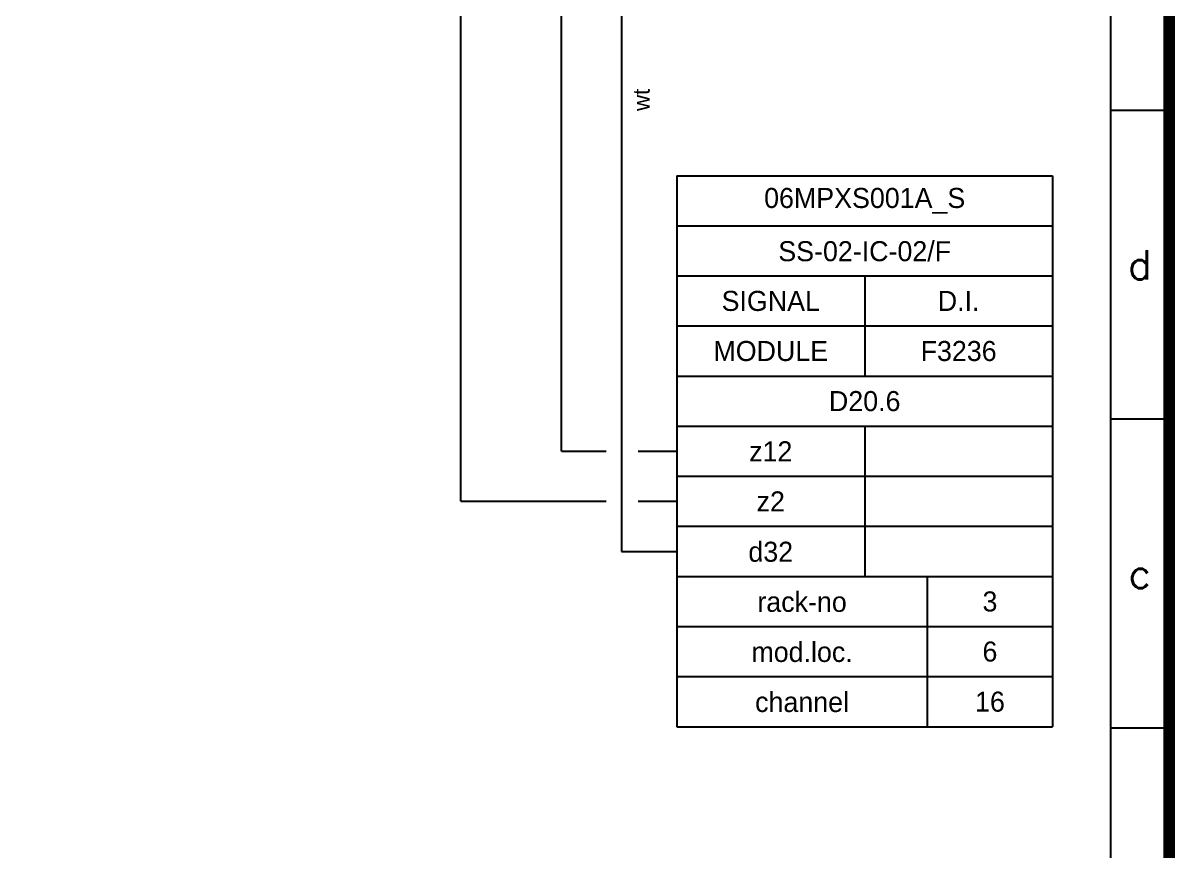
# Model space of a CAD drawing. Extents: x -4 to 378, y 0 to 264.
# Drawn here: x 291.6 to 377.8, y 64.6 to 126.6 of the extents above; entities that cross this region are included whole.
import ezdxf
from ezdxf.enums import TextEntityAlignment as Align

# ---------------------------------------------------------------- set-up
doc = ezdxf.new("R2010")
doc.units = 0
doc.header["$LTSCALE"] = 5
doc.header["$MEASUREMENT"] = 0
doc.linetypes.add('CONTINUA', pattern=[0])
doc.layers.get('0').update_dxf_attribs({"linetype": 'CONTINUA'})
doc.styles.add('DESCRIZ', font='SIMPLEX')
doc.styles.add('FOXS', font='FOXS')
doc.styles.add('SIMPLEX', font='simplex.shx')

# ---------------------------------------------------------------- blocks, each defined once
blk = doc.blocks.new('CART_OR')
at = {"const_width": 0.879}
blk.add_lwpolyline([(0, 263.126), (377.406, 263.126), (377.406, 0), (0, 0)], close=True, dxfattribs=at)
at = {"style": 'DESCRIZ'}
blk.add_attdef('PLOT_PAREMETERS', text='', height=1.757, rotation=90, dxfattribs=at).set_placement((-2.954, 50.735), align=Align.MIDDLE)
for tag, height, p in [('XX/XX/94', 1.757, (16.469, 25.57)), ('REV4', 1.757, (4.204, 25.57)), ('XX/XX/94', 1.757, (16.469, 21.426)), ('REV3', 1.757, (4.204, 21.426)), ('SCALE', 1.757, (339.858, 20.713)), ('FOGLIO', 1.757, (362.891, 20.763)), ('REV2', 1.757, (4.204, 17.282)), ('XX/XX/94', 1.757, (16.469, 17.282)), ('REV1', 1.757, (4.204, 13.137)), ('XX/XX/94', 1.757, (16.469, 13.137)), ('HEADER_LINE_3', 2.189, (228.501, 11.826)), ('REV0', 1.757, (4.204, 8.993)), ('XX/XX/94', 1.757, (16.469, 8.993)), ('HEADER_LINE_4', 2.189, (228.501, 7.59))]:
    blk.add_attdef(tag, text='', height=height, dxfattribs=at).set_placement(p, align=Align.MIDDLE)
for tag, p in [('DESCRIPTION', (27.329, 24.686)), ('DESCRIPTION', (27.329, 20.542)), ('DESCRIPTION', (27.329, 16.397)), ('DOCUMENT', (349.327, 15.812)), ('DESCRIPTION', (27.329, 12.253)), ('CUSTOMER_ORDER', (349.327, 11.076)), ('DESCRIPTION', (27.329, 8.109)), ('CUSTOMER_REF', (349.327, 6.34))]:
    blk.add_attdef(tag, p, '', height=1.757, dxfattribs=at)
at = {"style": 'FOXS', "width": 0.9}
for tag, p in [('DISEGNATO4', (129.982, 25.472)), ('CONTROLLATO4', (145.072, 25.472)), ('APPROVATO4', (160.161, 25.472)), ('DISEGNATO3', (129.982, 21.325)), ('CONTROLLATO3', (145.072, 21.325)), ('APPROVATO3', (160.161, 21.325)), ('DISEGNATO2', (129.982, 17.178)), ('CONTROLLATO2', (145.072, 17.178)), ('APPROVATO2', (160.161, 17.178)), ('DISEGNATO1', (129.982, 13.03)), ('CONTROLLATO1', (145.072, 13.03)), ('APPROVATO1', (160.161, 13.03)), ('DISEGNATO0', (129.982, 8.883)), ('CONTROLLATO0', (145.072, 8.883)), ('APPROVATO0', (160.161, 8.883))]:
    blk.add_attdef(tag, text='', height=2.189, dxfattribs=at).set_placement(p, align=Align.MIDDLE)
at = {"color": 1, "style": 'DESCRIZ'}
for tag, p in [('CONTRACTOR', (228.501, 24.401)), ('HEADER_LINE_1', (228.501, 20.703)), ('HEADER_LINE_2', (228.501, 17.013))]:
    blk.add_attdef(tag, text='', height=1.897, dxfattribs=at).set_placement(p, align=Align.MIDDLE)
at = {"style": 'DESCRIZ'}
blk.add_attdef('FILE_NAME', (-2.159, 3.382), '', height=1.757, rotation=90, dxfattribs=at)

msp = doc.modelspace()

# ---------------------------------------------------------------- linework, layer by layer
at = {"color": 7}
for p, q in [((373.028, 258.748), (373.028, 27.541)), ((324.396, 90.766), (324.396, 180.806)), ((331.939, 94.516), (331.939, 141.503)), ((336.423, 141.258), (336.423, 87.016)), ((377.406, 120.024), (373.028, 120.024)), ((377.406, 96.903), (373.028, 96.903)), ((377.406, 73.782), (373.028, 73.782))]:
    msp.add_line(p, q, dxfattribs=at)
for p, q in [((340.56, 115.141), (340.56, 92.641)), ((340.56, 115.141), (368.685, 115.141)), ((368.685, 115.141), (368.685, 73.891)), ((340.56, 111.391), (368.685, 111.391)), ((340.56, 107.641), (368.685, 107.641)), ((354.622, 107.641), (354.622, 103.891)), ((340.56, 103.891), (368.685, 103.891)), ((354.622, 103.891), (354.622, 100.141)), ((340.56, 100.141), (368.685, 100.141)), ((340.56, 96.391), (368.685, 96.391)), ((354.622, 96.391), (354.622, 85.141)), ((331.939, 94.516), (335.262, 94.516)), ((337.678, 94.516), (340.56, 94.516)), ((340.56, 92.641), (368.685, 92.641)), ((340.56, 92.641), (340.56, 88.891)), ((324.396, 90.766), (335.262, 90.766)), ((337.678, 90.766), (340.56, 90.766)), ((340.56, 88.891), (340.56, 73.891)), ((340.56, 88.891), (368.685, 88.891)), ((336.423, 87.016), (340.56, 87.016)), ((340.56, 85.141), (368.685, 85.141)), ((359.31, 85.141), (359.31, 73.891)), ((340.56, 81.391), (368.685, 81.391)), ((340.56, 77.641), (368.685, 77.641)), ((340.56, 73.891), (368.685, 73.891))]:
    msp.add_line(p, q)

# ---------------------------------------------------------------- block references
msp.add_blockref('CART_OR', (0, 0), dxfattribs=at)

# ---------------------------------------------------------------- texts
at = {"color": 1}
msp.add_text('wt', height=1.25, rotation=90, dxfattribs=at).set_placement((338.529, 120.815), align=Align.CENTER)
for s, p in [('06MPXS001A_S', (354.622, 113.266)), ('SS-02-IC-02/F', (354.622, 109.516)), ('D.I.', (361.653, 105.766)), ('F3236', (361.653, 102.016)), ('D20.6', (354.622, 98.266)), ('d32', (347.591, 87.016)), ('3', (363.997, 83.266)), ('6', (363.997, 79.516)), ('16', (363.997, 75.766))]:
    msp.add_text(s, height=1.5, dxfattribs=at).set_placement(p, align=Align.MIDDLE)
at = {"color": 7, "style": 'SIMPLEX'}
for s, p in [('d', (375.217, 108.463)), ('c', (375.217, 85.343))]:
    msp.add_text(s, height=2.189, dxfattribs=at).set_placement(p, align=Align.MIDDLE)
for s, p in [('SIGNAL', (347.591, 105.766)), ('MODULE', (347.591, 102.016)), ('rack-no', (349.935, 83.266)), ('mod.loc.', (349.935, 79.516)), ('channel', (349.935, 75.766))]:
    msp.add_text(s, height=1.5).set_placement(p, align=Align.MIDDLE)
at = {"color": 7}
for s, p in [('z12', (347.591, 94.516)), ('z2', (347.591, 90.766))]:
    msp.add_text(s, height=1.5, dxfattribs=at).set_placement(p, align=Align.MIDDLE)

doc.saveas('drawing.dxf')
